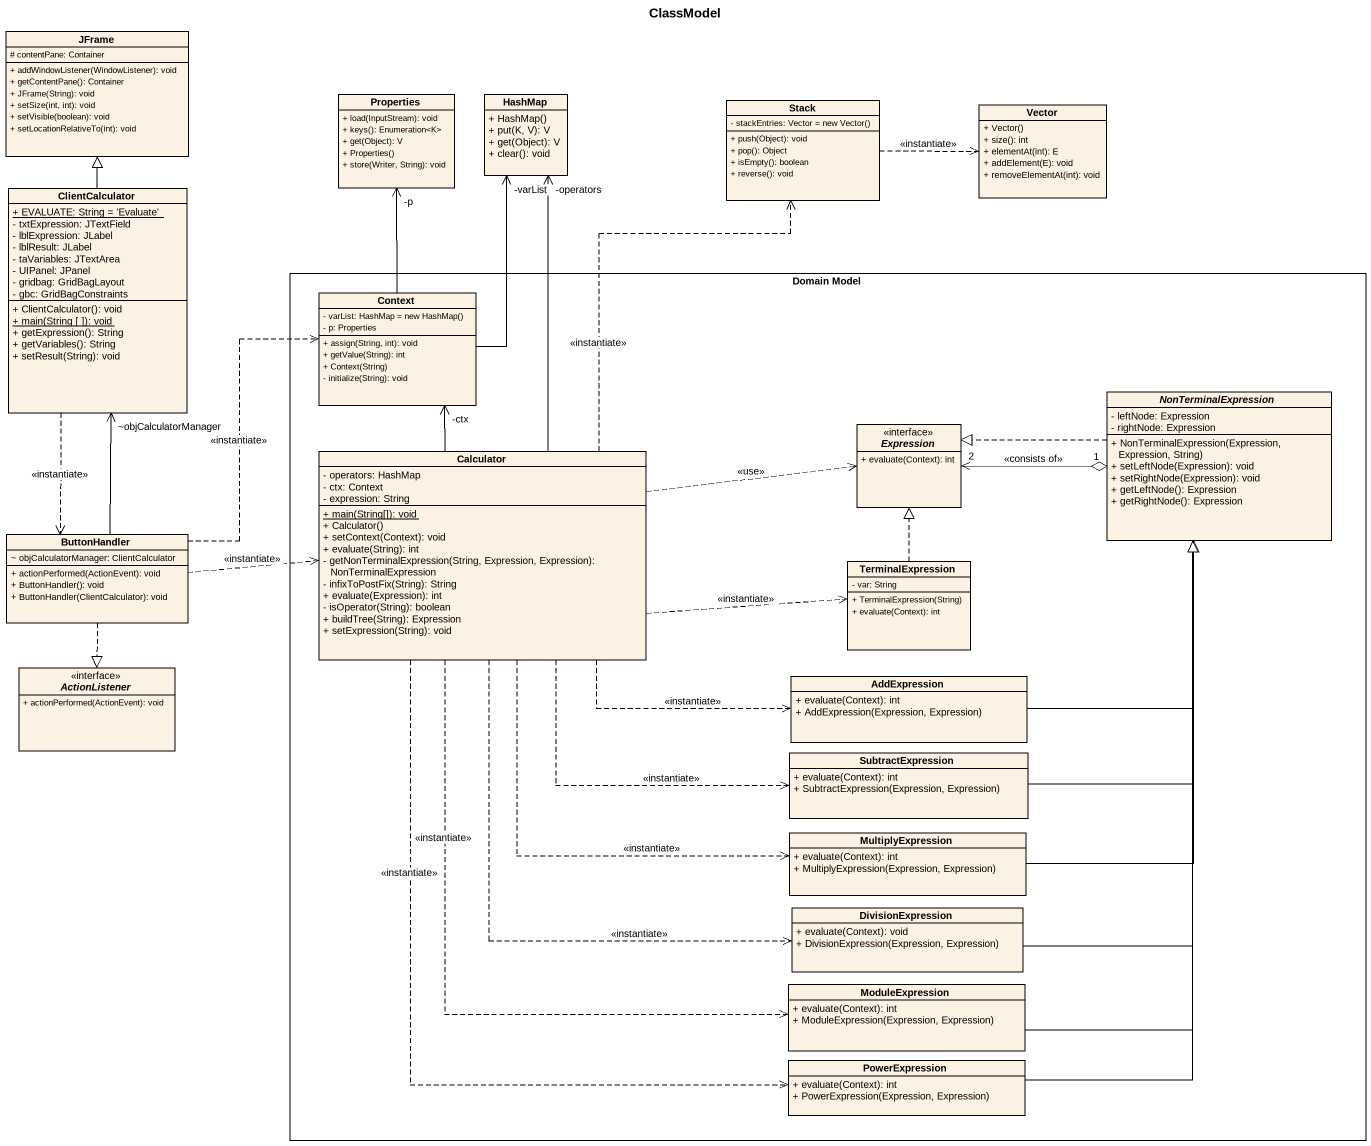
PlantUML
@startuml
title ClassModel
hide circle
hide empty members
skinparam classAttributeIconSize 0
class JFrame {
  # contentPane: Container
  + addWindowListener(WindowListener): void
  + getContentPane(): Container
  + JFrame(String): void
  + setSize(int, int): void
  + setVisible(boolean): void
  + setLocationRelativeTo(int): void
}
class Properties {
  + load(InputStream): void
  + keys(): Enumeration<K>
  + get(Object): V
  + Properties()
  + store(Writer, String): void
}
class HashMap {
  + HashMap()
  + put(K, V): V
  + get(Object): V
  + clear(): void
}
class "Stack" as Stack_ {
  {field} - stackEntries: Vector = new Vector()
  + push(Object): void
  + pop(): Object
  + isEmpty(): boolean
  + reverse(): void
}
class Vector {
  + Vector()
  + size(): int
  + elementAt(int): E
  + addElement(E): void
  + removeElementAt(int): void
}
class ClientCalculator {
  {static} + EVALUATE: String = 'Evaluate'
  - txtExpression: JTextField
  - lblExpression: JLabel
  - lblResult: JLabel
  - taVariables: JTextArea
  - UIPanel: JPanel
  - gridbag: GridBagLayout
  - gbc: GridBagConstraints
  + ClientCalculator(): void
  {static} + main(String [ ]): void
  + getExpression(): String
  + getVariables(): String
  + setResult(String): void
}
rectangle "Domain Model" as Domain_Model {
  class Context {
    {field} - varList: HashMap = new HashMap()
    - p: Properties
    + assign(String, int): void
    + getValue(String): int
    + Context(String)
    - initialize(String): void
  }
  abstract class NonTerminalExpression {
    - leftNode: Expression
    - rightNode: Expression
    + NonTerminalExpression(Expression, Expression, String)
    + setLeftNode(Expression): void
    + setRightNode(Expression): void
    + getLeftNode(): Expression
    + getRightNode(): Expression
  }
  interface Expression {
    + evaluate(Context): int
  }
  class Calculator {
    - operators: HashMap
    - ctx: Context
    - expression: String
    {static} + main(String[]): void
    + Calculator()
    + setContext(Context): void
    + evaluate(String): int
    - getNonTerminalExpression(String, Expression, Expression): NonTerminalExpression
    - infixToPostFix(String): String
    + evaluate(Expression): int
    - isOperator(String): boolean
    + buildTree(String): Expression
    + setExpression(String): void
  }
  class TerminalExpression {
    - var: String
    + TerminalExpression(String)
    + evaluate(Context): int
  }
  class AddExpression {
    + evaluate(Context): int
    + AddExpression(Expression, Expression)
  }
  class SubtractExpression {
    + evaluate(Context): int
    + SubtractExpression(Expression, Expression)
  }
  class MultiplyExpression {
    + evaluate(Context): int
    + MultiplyExpression(Expression, Expression)
  }
  class DivisionExpression {
    + evaluate(Context): void
    + DivisionExpression(Expression, Expression)
  }
  class ModuleExpression {
    + evaluate(Context): int
    + ModuleExpression(Expression, Expression)
  }
  class PowerExpression {
    + evaluate(Context): int
    + PowerExpression(Expression, Expression)
  }
}
class ButtonHandler {
  ~ objCalculatorManager: ClientCalculator
  + actionPerformed(ActionEvent): void
  + ButtonHandler(): void
  + ButtonHandler(ClientCalculator): void
}
interface ActionListener {
  + actionPerformed(ActionEvent): void
}
Stack_ .right.> Vector : <<instantiate>>
ClientCalculator -up-|> JFrame
ClientCalculator ..> ButtonHandler : <<instantiate>>
Context -up-> "-p" Properties
Context -up-> "-varList" HashMap
NonTerminalExpression .left.|> Expression
Expression "2" <-right-o "1" NonTerminalExpression : <<consists of>>
Calculator -up-> "-operators" HashMap
Calculator .up.> Stack_ : <<instantiate>>
Calculator -up-> "-ctx" Context
Calculator .right.> Expression : <<use>>
Calculator .right.> TerminalExpression : <<instantiate>>
Calculator .right.> AddExpression : <<instantiate>>
Calculator .right.> SubtractExpression : <<instantiate>>
Calculator ..> MultiplyExpression : <<instantiate>>
Calculator ..> DivisionExpression : <<instantiate>>
Calculator ..> ModuleExpression : <<instantiate>>
Calculator ..> PowerExpression : <<instantiate>>
ButtonHandler -up-> "~objCalculatorManager" ClientCalculator
ButtonHandler .up.> Context : <<instantiate>>
ButtonHandler .right.> Calculator : <<instantiate>>
ButtonHandler ..|> ActionListener
TerminalExpression .up.|> Expression
AddExpression -up-|> NonTerminalExpression
SubtractExpression -up-|> NonTerminalExpression
MultiplyExpression -up-|> NonTerminalExpression
DivisionExpression -up-|> NonTerminalExpression
ModuleExpression -up-|> NonTerminalExpression
PowerExpression -up-|> NonTerminalExpression
@enduml
